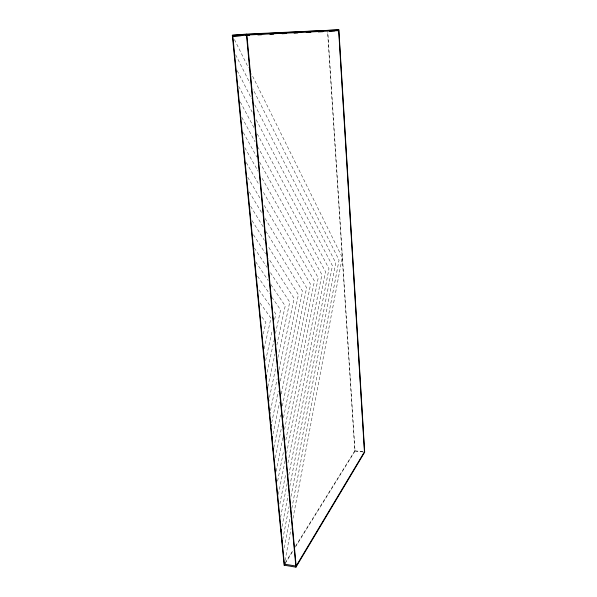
<?xml version="1.0" encoding="UTF-8"?>
<svg xmlns="http://www.w3.org/2000/svg" width="597" height="597" viewBox="0 0 597 597"><rect width="100%" height="100%" fill="white"/><g stroke="black" fill="none" stroke-linecap="round" stroke-linejoin="round"><path stroke-width="0.45" stroke-dasharray="2.98 2.24" d="M284.351 547.74L290.269 516.592M291.843 508.346L339.044 260.098L252.807 88.856M285.06 560.471L291.105 528.42M293.008 518.345L342.245 257.374L251.397 73.744M282.754 539.487L289.075 506.51M291.008 496.435L335.775 262.889L254.628 104.654M282.03 526.554L288.045 495.443M289.814 486.286L332.425 265.74L256.038 119.482M280.583 517.181L287.172 483.376M288.776 475.152L328.999 268.665L257.344 134.012M279.844 504.04L285.776 473.846M287.933 462.869L325.492 271.65L258.21 147.578M278.374 494.465L285.06 460.727M286.5 453.429L321.902 274.71L259.501 161.839M277.62 481.115L283.627 451.041M285.814 440.101L318.223 277.844L261.24 176.787M276.12 471.317L282.903 437.631M284.56 429.437L314.447 281.06L262.531 190.794M275.351 457.742L281.657 426.713M283.515 417.587L310.589 284.351L263.24 203.681M273.829 447.72L280.538 414.997M282.396 405.908L306.627 287.724L265.008 218.271M273.038 433.937L279.62 402.109M281.314 393.93L302.56 291.187L266.18 231.733M271.68 422.766L278.306 390.983M280.396 380.998L298.396 294.739L267.844 245.874M270.493 410.549L277.217 378.632M279.135 369.513L294.12 298.381L268.531 258.344M269.486 397.348L276.045 366.513M277.971 357.446L289.732 302.119L270.023 271.963M267.896 386.722L274.904 354.058M276.851 344.984L285.217 305.962L270.732 284.299M267.06 372.356L273.926 340.678M275.493 333.439L280.59 309.91L272.232 297.694M265.628 360.61L272.299 330.111M274.65 319.35L275.829 313.962L273.717 310.955M264.187 348.693L270.934 318.134L259.747 302.545M263.322 333.999L265.904 322.425L261.053 315.835M285.351 562.561L293.179 549.971M295.619 546.031L354.827 450.817L327.619 32.395M285.135 563.613L293.448 550.233M295.403 547.083L355.028 451.056L327.79 31.678M354.827 450.817L363.588 451.78M355.028 451.056L363.782 452.019M258.949 289.873L271.083 307.186M257.606 276.321L269.62 293.881M255.732 261.859L268.15 280.426M254.359 247.994L266.986 267.329M253.479 234.793L265.523 253.635M252.076 220.651L264.396 240.352M250.65 206.368L263.27 226.972M249.225 191.928L262.135 213.487M247.77 177.324L260.426 198.891M246.307 162.585L258.829 184.346M244.83 147.675L258.053 171.123M243.337 132.609L256.807 156.966M241.83 117.378L255.113 141.87M240.307 101.99L253.852 127.437M238.77 86.431L252.15 112.042M237.21 70.685L251.658 98.856M235.643 54.775L249.874 83.043M234.464 39.521L248.501 67.901"/><path stroke-width="0.9" d="M282.232 542.233L282.582 540.397M281.15 531.129L281.5 529.3M273.269 450.451L273.642 448.631M272.098 438.482L272.471 436.661M270.919 426.4L271.299 424.579M269.725 414.199L270.113 412.378M268.523 401.878L268.911 400.065M267.307 389.445L267.702 387.625M266.083 376.879L266.478 375.073M296.149 566.09L364.461 451.869L338.686 30.566L246.874 35.029L232.815 36.186L284.366 564.135L296.149 566.09L246.874 35.029M295.948 567.15L364.663 452.116L338.85 29.85L246.419 34.119L232.337 35.275L284.157 565.187L295.948 567.15L246.419 34.119M284.157 565.187L285.135 563.613M338.85 29.85L232.337 35.275M329.41 31.313L334.977 30.865M336.827 30.716L338.686 30.566M232.815 36.186L241.173 35.768M245.815 35.536L249.531 35.35M257.889 34.932L261.605 34.745M269.963 34.335L273.68 34.148M282.045 33.73L286.687 33.499M294.12 33.126L297.836 32.947M306.194 32.529L310.836 32.298M318.268 31.925L322.91 31.693"/></g></svg>
